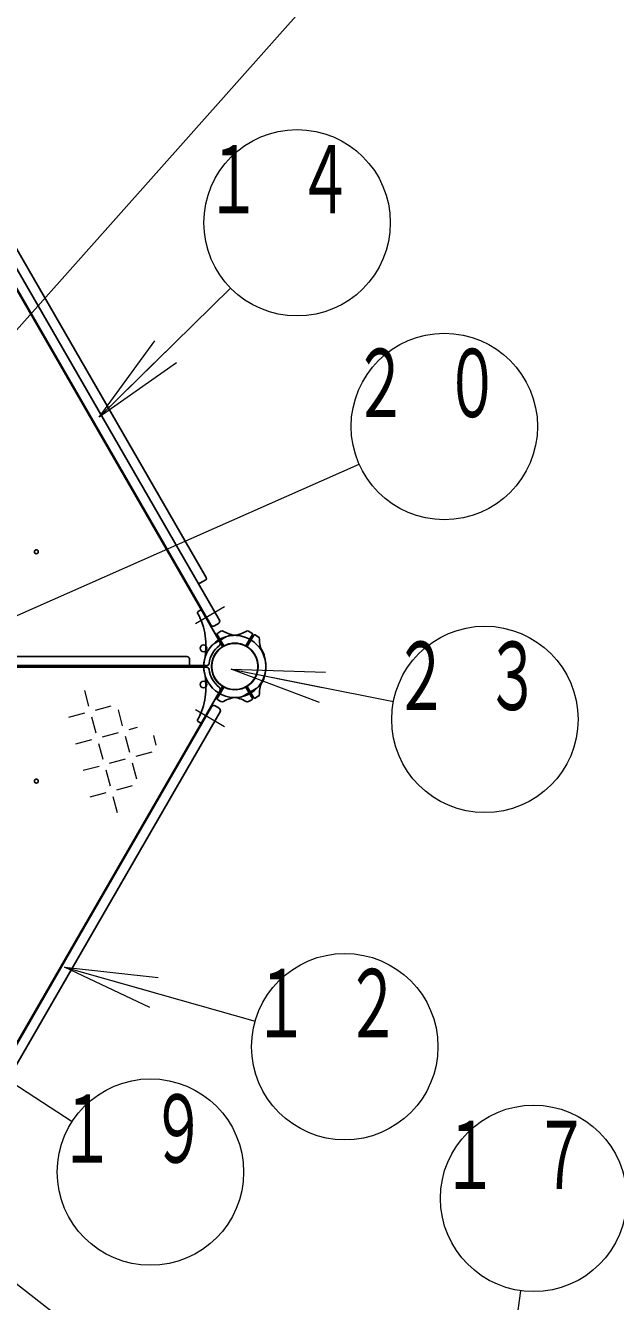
# Model space of a CAD drawing. Units: millimetres on the paper, scale 1:60. Extents: x -385 to 0, y -594 to 267.
# Drawn here: x -250.93 to -231.93, y 139.9 to 180.96 of the extents above; entities that cross this region are included whole.
import ezdxf

# ---------------------------------------------------------------- set-up
doc = ezdxf.new("R2010")
doc.units = ezdxf.units.MM
doc.linetypes.add('USER2', pattern=[6, 3, -1, 1, -1])
doc.layers.add('1_60', color=7, linetype='Continuous', lineweight=25)
doc.styles.add('ＭＳ ゴシック', font='')
doc.styles.get('ＭＳ ゴシック').set_extended_font_data('MS Gothic')

msp = doc.modelspace()

# ---------------------------------------------------------------- linework, layer by layer
at = {"layer": '1_60', "lineweight": 13}
for p, q in [((-260.78, 160.434), (-241.782, 181.752)), ((-248.561, 168.357), (-244.328, 172.512)), ((-248.561, 168.357), (-246.771, 170.815)), ((-248.561, 168.357), (-246.42, 170.458)), ((-246.07, 170.101), (-248.561, 168.357)), ((-254.192, 160.652), (-240.189, 166.845)), ((-241.461, 159.173), (-244.307, 160.245)), ((-244.307, 160.245), (-241.267, 160.154)), ((-244.307, 160.245), (-241.364, 159.663)), ((-244.307, 160.245), (-239.084, 159.213)), ((-258.918, 151.834), (-249.427, 145.695)), ((-246.929, 149.362), (-249.678, 150.662)), ((-249.678, 150.662), (-246.655, 150.324)), ((-249.678, 150.662), (-246.792, 149.843)), ((-249.678, 150.662), (-243.537, 148.919)), ((-254.395, 142.942), (-248.947, 138.705)), ((-235.797, 134.283), (-234.979, 140.246))]:
    msp.add_line(p, q, dxfattribs=at)
at = {"layer": '1_60', "color": 4}
for p, q in [((-253.759, 176.856), (-244.669, 161.111)), ((-245.102, 160.361), (-263.282, 160.361)), ((-263.282, 160.311), (-245.102, 160.311)), ((-244.669, 159.56), (-253.759, 143.816))]:
    msp.add_line(p, q, dxfattribs=at)
at = {"layer": '1_60'}
for p, q in [((-244.963, 161.671), (-253.421, 176.321)), ((-244.689, 161.829), (-253.147, 176.48)), ((-245.111, 163.194), (-252.244, 175.548)), ((-245.129, 163.126), (-245.317, 163.017)), ((-244.719, 161.715), (-244.849, 161.64)), ((-243.421, 160.973), (-243.419, 160.974)), ((-262.65, 160.652), (-245.733, 160.652)), ((-245.65, 160.569), (-245.65, 160.419)), ((-243.255, 160.684), (-243.252, 160.686)), ((-262.65, 160.336), (-245.733, 160.336)), ((-243.255, 159.987), (-243.252, 159.986)), ((-243.421, 159.699), (-243.419, 159.697)), ((-249.192, 151.675), (-244.942, 159.037)), ((-244.698, 158.992), (-244.828, 159.067)), ((-248.918, 151.517), (-244.668, 158.878)), ((-249.192, 151.675), (-253.442, 144.314)), ((-248.918, 151.517), (-253.168, 144.156))]:
    msp.add_line(p, q, dxfattribs=at)
at = {"layer": '1_60', "linetype": 'USER2', "lineweight": 13}
for p, q in [((-245.46, 161.72), (-244.52, 162.263)), ((-244.384, 161.331), (-244.959, 161)), ((-243.425, 159.672), (-244, 159.34)), ((-245.46, 158.951), (-244.52, 158.408))]:
    msp.add_line(p, q, dxfattribs=at)
at = {"layer": '1_60', "color": 2}
for p, q in [((-245.306, 162.145), (-245.379, 162.097)), ((-244.604, 161), (-245.259, 162.134)), ((-244.561, 161.025), (-244.757, 161.365)), ((-244.744, 161.411), (-244.637, 161.468)), ((-243.823, 161.025), (-243.627, 161.365)), ((-243.64, 161.411), (-243.747, 161.468)), ((-243.78, 161), (-243.583, 161.34)), ((-243.537, 161.352), (-243.426, 161.282)), ((-244.604, 159.672), (-245.259, 158.538)), ((-244.561, 159.647), (-244.757, 159.307)), ((-243.823, 159.647), (-243.627, 159.306)), ((-243.78, 159.672), (-243.583, 159.331)), ((-243.537, 159.32), (-243.426, 159.389)), ((-244.744, 159.261), (-244.637, 159.204)), ((-243.64, 159.26), (-243.747, 159.203)), ((-245.306, 158.526), (-245.379, 158.574))]:
    msp.add_line(p, q, dxfattribs=at)
at = {"layer": '1_60', "color": 4, "lineweight": 13}
for p, q in [((-249.035, 159.567), (-248.898, 159.055)), ((-248.681, 158.93), (-248.169, 159.067)), ((-247.952, 158.942), (-247.815, 158.43)), ((-249.535, 158.701), (-249.023, 158.838)), ((-248.806, 158.713), (-248.669, 158.201)), ((-248.452, 158.076), (-247.94, 158.213)), ((-247.724, 158.088), (-247.586, 157.576)), ((-247.599, 158.305), (-247.326, 158.378)), ((-246.814, 158.109), (-246.732, 157.805)), ((-249.306, 157.847), (-248.794, 157.984)), ((-248.577, 157.859), (-248.44, 157.347)), ((-248.224, 157.222), (-247.711, 157.359)), ((-247.37, 157.451), (-246.857, 157.588)), ((-249.077, 156.993), (-248.565, 157.13)), ((-248.349, 157.005), (-248.211, 156.493)), ((-247.495, 157.234), (-247.357, 156.722)), ((-247.995, 156.368), (-247.482, 156.505)), ((-248.849, 156.139), (-248.336, 156.277)), ((-248.12, 156.152), (-247.982, 155.639))]:
    msp.add_line(p, q, dxfattribs=at)
at = {"layer": '1_60', "lineweight": 13}
for centre in [(-242.187, 174.613), (-237.446, 168.058), (-236.141, 158.632), (-240.651, 148.1), (-246.908, 144.066), (-234.571, 143.219)]:
    msp.add_circle(centre, 3, dxfattribs=at)
at = {"layer": '1_60', "color": 4}
for centre, radius in [((-250.584, 164.026), 0.0625), ((-245.202, 160.919), 0.108), ((-245.202, 159.753), 0.108), ((-250.583, 156.646), 0.0625)]:
    msp.add_circle(centre, radius, dxfattribs=at)
at = {"layer": '1_60'}
msp.add_circle((-244.192, 160.336), 0.743, dxfattribs=at)
msp.add_circle((-244.192, 160.336), 0.743, dxfattribs=at)
msp.add_circle((-244.192, 160.336), 0.743, dxfattribs=at)
for centre, radius, start, end in [((-245.342, 163.061), 0.05, 210, 300), ((-245.154, 163.169), 0.05, 300, 30), ((-244.761, 161.787), 0.0833, 300, 30), ((-244.891, 161.712), 0.0833, 210, 300), ((-243.411, 160.96), 0.0167, 38.6269, 120), ((-244.192, 160.336), 1.017, 30, 38.6269), ((-245.733, 160.569), 0.0833, 0, 90), ((-244.192, 160.336), 1.017, 21.3731, 30), ((-243.261, 160.7), 0.0167, 300, 21.3731), ((-245.733, 160.419), 0.0833, 270, 0), ((-244.192, 160.336), 1.017, 321.3731, 330), ((-244.192, 160.336), 1.017, 330, 338.6269), ((-243.261, 159.971), 0.0167, 338.6269, 60), ((-243.411, 159.712), 0.0167, 240, 321.3731), ((-244.87, 158.995), 0.0833, 60, 150), ((-244.74, 158.92), 0.0833, 330, 60)]:
    msp.add_arc(centre, radius, start, end, dxfattribs=at)
at = {"layer": '1_60', "color": 2}
for centre, radius, start, end in [((-245.361, 162.069), 0.0333, 123, 208.9159), ((-247.287, 161.006), 2.167, 347.7828, 28.9158), ((-245.288, 162.117), 0.0333, 30, 123), ((-244.728, 161.381), 0.0333, 118, 210), ((-244.598, 161.394), 0.0833, 57.4588, 118), ((-244.105, 162.167), 0.833, 237.4588, 267.2728), ((-244.279, 162.167), 0.833, 272.7272, 302.5412), ((-243.786, 161.394), 0.0833, 62, 122.5412), ((-243.786, 161.394), 0.0833, 62, 122.5412), ((-243.655, 161.382), 0.0333, 330, 62), ((-244.192, 160.336), 1, 92.7272, 150), ((-244.192, 160.336), 0.75, 124.2707, 210), ((-244.192, 160.336), 0.75, 64.2707, 150), ((-244.633, 160.983), 0.0333, 304.2707, 30), ((-244.532, 161.041), 0.0333, 210, 295.7293), ((-244.192, 160.336), 0.75, 30, 115.7293), ((-244.192, 160.336), 1, 30, 87.2728), ((-243.852, 161.042), 0.0333, 244.2707, 330), ((-243.751, 160.983), 0.0333, 150, 235.7293), ((-244.192, 160.336), 0.75, 330, 55.7293), ((-243.554, 161.323), 0.0333, 58, 150), ((-243.478, 161.217), 0.0833, 357.4588, 58), ((-242.562, 161.176), 0.833, 177.4588, 207.2728), ((-244.192, 160.336), 1, 150, 192.2172), ((-244.192, 160.336), 1, 167.7828, 210), ((-244.192, 160.336), 0.75, 150, 235.7293), ((-244.192, 160.336), 0.75, 304.2707, 30), ((-244.192, 160.336), 1, 332.7272, 30), ((-244.192, 160.336), 1, 330, 27.2728), ((-247.287, 159.666), 2.167, 331.0842, 12.2172), ((-244.192, 160.336), 1, 210, 267.2728), ((-244.192, 160.336), 0.75, 210, 295.7293), ((-244.192, 160.336), 0.75, 244.2707, 330), ((-244.192, 160.336), 1, 272.7272, 330), ((-242.562, 159.495), 0.833, 152.7272, 182.5412), ((-244.633, 159.689), 0.0333, 330, 55.7293), ((-244.532, 159.63), 0.0333, 64.2707, 150), ((-244.105, 158.505), 0.833, 92.7272, 122.5412), ((-244.279, 158.504), 0.833, 57.4588, 87.2728), ((-243.852, 159.63), 0.0333, 30, 115.7293), ((-243.751, 159.688), 0.0333, 124.2707, 210), ((-243.555, 159.348), 0.0333, 210, 302), ((-243.478, 159.455), 0.0833, 302, 2.5412), ((-244.728, 159.29), 0.0333, 150, 242), ((-244.598, 159.277), 0.0833, 242, 302.5412), ((-243.786, 159.277), 0.0833, 237.4588, 298), ((-243.786, 159.277), 0.0833, 237.4588, 298), ((-243.656, 159.29), 0.0333, 298, 30), ((-245.361, 158.602), 0.0333, 151.0841, 237), ((-245.288, 158.554), 0.0333, 237, 330)]:
    msp.add_arc(centre, radius, start, end, dxfattribs=at)
at = {"layer": '1_60', "color": 4}
for centre, radius, start, end in [((-244.192, 160.336), 0.833, 126.7872, 173.2128), ((-244.741, 161.07), 0.0833, 306.7872, 30), ((-245.102, 160.444), 0.0833, 270, 353.2128), ((-245.102, 160.228), 0.0833, 6.7872, 90), ((-244.192, 160.336), 0.833, 186.7872, 233.2128), ((-244.741, 159.602), 0.0833, 330, 53.2128)]:
    msp.add_arc(centre, radius, start, end, dxfattribs=at)

# ---------------------------------------------------------------- texts
at = {"layer": '1_60', "char_height": 2.199, "attachment_point": 2, "style": 'ＭＳ ゴシック'}
for s, insert in [('\\T1.64;\\W0.6;１４', (-242.187, 177.113)), ('\\T1.64;\\W0.6;２０', (-237.446, 170.558)), ('\\T1.64;\\W0.6;２３', (-236.141, 161.132)), ('\\T1.64;\\W0.6;１２', (-240.651, 150.6)), ('\\T1.64;\\W0.6;１９', (-246.908, 146.566)), ('\\T1.64;\\W0.6;１７', (-234.571, 145.719))]:
    msp.add_mtext(s, dxfattribs=dict(at, insert=insert))

doc.saveas('drawing.dxf')
